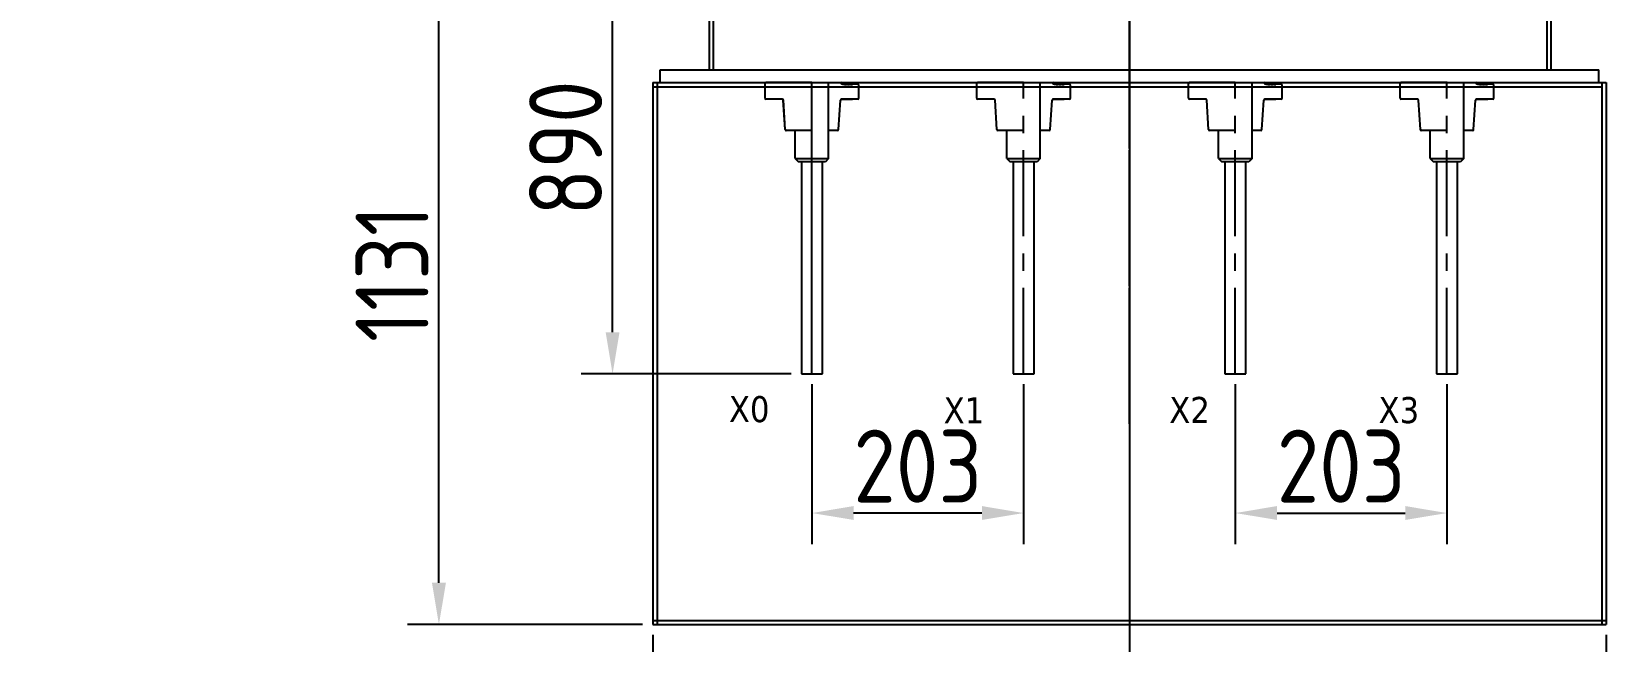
# Model space of a CAD drawing. Header units: millimetres. Extents: x 198976 to 421125, y -418833 to -203687.
# Drawn here: x 218013 to 219525, y -210488 to -209902 of the extents above; entities that cross this region are included whole.
import ezdxf

# ---------------------------------------------------------------- set-up
doc = ezdxf.new("R2010")
doc.units = ezdxf.units.MM
doc.header["$LTSCALE"] = 13
doc.linetypes.add('CENTERX2', pattern=[101.6, 63.5, -12.7, 12.7, -12.7])
doc.linetypes.add('HIDDEN', pattern=[9.525, 6.35, -3.175])
for name, color, linetype in [('1', 4, 'Continuous'), ('4', 2, 'HIDDEN'), ('粗实线', 4, 'Continuous')]:
    doc.layers.add(name, color=color, linetype=linetype)
doc.layers.add('标注、文本', color=3, linetype='Continuous', lineweight=25)
doc.styles.get("Standard").update_dxf_attribs({"font": 'gbenor.shx', "bigfont": 'gbcbig.shx'})
doc.styles.add('Tahoma$001', font='tahoma.ttf', dxfattribs={"height": 2.159784})
doc.dimstyles.new('1-15', dxfattribs={"dimscale": 20, "dimtxt": 3.5, "dimasz": 2, "dimexe": 1.5, "dimexo": 0.5, "dimgap": 0.5, "dimtad": 1, "dimtoh": 1, "dimdec": 1, "dimdsep": 46, "dimtxsty": 'Standard', "dimcen": 2.5, "dimclrd": 3, "dimclre": 3, "dimclrt": 3, "dimadec": 0, "dimazin": 2, "dimtfac": 1, "dimtdec": 1, "dimtmove": 0, "dimatfit": 2, "dimfxl": 1, "dimarcsym": 0})

# ---------------------------------------------------------------- blocks, each defined once
blk = doc.blocks.new('*D822')
at = {"layer": 'Defpoints', "color": 0, "transparency": 16777216}
for p in [(218569.8, -209340.2), (218751, -209340.2), (218751, -210230.8)]:
    blk.add_point(p, dxfattribs=at)
at = {"layer": '标注、文本', "color": 3, "lineweight": -2, "transparency": 16777216}
for p, q in [((218741, -209340.2), (218539.8, -209340.2)), ((218569.8, -210190.8), (218569.8, -209380.2)), ((218741, -210230.8), (218539.8, -210230.8))]:
    blk.add_line(p, q, dxfattribs=at)
at = {"layer": '标注、文本', "color": 3, "transparency": 16777216}
for points in [[(218563.2, -209380.2), (218576.5, -209380.2), (218569.8, -209340.2)], [(218563.2, -210190.8), (218576.5, -210190.8), (218569.8, -210230.8)]]:
    blk.add_solid(points, dxfattribs=at)
at = {"layer": '标注、文本', "color": 3, "transparency": 16777216, "insert": (218524.8, -210014.1), "char_height": 70, "attachment_point": 5, "rotation": 90}
blk.add_mtext('890', dxfattribs=at)
blk = doc.blocks.new('*D823')
at = {"layer": 'Defpoints', "color": 0, "transparency": 16777216}
for p in [(218403.3, -209340.2), (218608.5, -209340.2), (218608.5, -210471.2)]:
    blk.add_point(p, dxfattribs=at)
at = {"layer": '标注、文本', "color": 3, "lineweight": -2, "transparency": 16777216}
for p, q in [((218598.5, -209340.2), (218373.3, -209340.2)), ((218403.3, -210431.2), (218403.3, -209380.2)), ((218598.5, -210471.2), (218373.3, -210471.2))]:
    blk.add_line(p, q, dxfattribs=at)
at = {"layer": '标注、文本', "color": 3, "transparency": 16777216}
for points in [[(218396.6, -209380.2), (218410, -209380.2), (218403.3, -209340.2)], [(218396.6, -210431.2), (218410, -210431.2), (218403.3, -210471.2)]]:
    blk.add_solid(points, dxfattribs=at)
at = {"layer": '标注、文本', "color": 3, "transparency": 16777216, "insert": (218358.3, -210134.5), "char_height": 70, "attachment_point": 5, "rotation": 90}
blk.add_mtext('1131', dxfattribs=at)
blk = doc.blocks.new('*D824')
at = {"layer": 'Defpoints', "color": 0, "transparency": 16777216}
for p in [(219065.5, -209605.2), (217229.5, -209620.2), (219065.5, -210655)]:
    blk.add_point(p, dxfattribs=at)
at = {"layer": '标注、文本', "color": 3, "lineweight": -2, "transparency": 16777216}
for p, q in [((219065.5, -209615.2), (219065.5, -210685)), ((217229.5, -209630.2), (217229.5, -210685)), ((217269.5, -210655), (219025.5, -210655))]:
    blk.add_line(p, q, dxfattribs=at)
at = {"layer": '标注、文本', "color": 3, "transparency": 16777216}
for points in [[(217269.5, -210648.3), (217269.5, -210661.7), (217229.5, -210655)], [(219025.5, -210648.3), (219025.5, -210661.7), (219065.5, -210655)]]:
    blk.add_solid(points, dxfattribs=at)
at = {"layer": '标注、文本', "color": 3, "transparency": 16777216, "insert": (218147.5, -210610), "char_height": 70, "attachment_point": 5}
blk.add_mtext('1836', dxfattribs=at)
blk = doc.blocks.new('*D825')
at = {"layer": 'Defpoints', "color": 0, "transparency": 16777216}
for p in [(217229.5, -209620.2), (220351.5, -209620.2), (220351.5, -210833.2)]:
    blk.add_point(p, dxfattribs=at)
at = {"layer": '标注、文本', "color": 3, "lineweight": -2, "transparency": 16777216}
for p, q in [((217229.5, -209630.2), (217229.5, -210863.2)), ((220351.5, -209630.2), (220351.5, -210863.2)), ((217269.5, -210833.2), (220311.5, -210833.2))]:
    blk.add_line(p, q, dxfattribs=at)
at = {"layer": '标注、文本', "color": 3, "transparency": 16777216}
for points in [[(217269.5, -210826.5), (217269.5, -210839.8), (217229.5, -210833.2)], [(220311.5, -210826.5), (220311.5, -210839.8), (220351.5, -210833.2)]]:
    blk.add_solid(points, dxfattribs=at)
at = {"layer": '标注、文本', "color": 3, "transparency": 16777216, "insert": (218790.5, -210788.2), "char_height": 70, "attachment_point": 5}
blk.add_mtext('3122', dxfattribs=at)
blk = doc.blocks.new('*D828')
at = {"layer": 'Defpoints', "color": 0, "transparency": 16777216}
for p in [(218608.5, -210471.2), (219522.5, -210471.2), (219522.5, -210583.3)]:
    blk.add_point(p, dxfattribs=at)
at = {"layer": '标注、文本', "color": 3, "lineweight": -2, "transparency": 16777216}
for p, q in [((218608.5, -210481.2), (218608.5, -210613.3)), ((219522.5, -210481.2), (219522.5, -210613.3)), ((218648.5, -210583.3), (219482.5, -210583.3))]:
    blk.add_line(p, q, dxfattribs=at)
at = {"layer": '标注、文本', "color": 3, "transparency": 16777216}
for points in [[(218648.5, -210576.6), (218648.5, -210589.9), (218608.5, -210583.3)], [(219482.5, -210576.6), (219482.5, -210589.9), (219522.5, -210583.3)]]:
    blk.add_solid(points, dxfattribs=at)
at = {"layer": '标注、文本', "color": 3, "transparency": 16777216, "insert": (219065.5, -210538.3), "char_height": 70, "attachment_point": 5}
blk.add_mtext('914', dxfattribs=at)
blk = doc.blocks.new('*D829')
at = {"layer": 'Defpoints', "color": 0, "transparency": 16777216}
for p in [(218761, -210230.8), (218964, -210230.8), (218761, -210364.3)]:
    blk.add_point(p, dxfattribs=at)
at = {"layer": '标注、文本', "color": 3, "lineweight": -2, "transparency": 16777216}
for p, q in [((218761, -210240.8), (218761, -210394.3)), ((218964, -210240.8), (218964, -210394.3)), ((218924, -210364.3), (218801, -210364.3))]:
    blk.add_line(p, q, dxfattribs=at)
at = {"layer": '标注、文本', "color": 3, "transparency": 16777216}
for points in [[(218801, -210357.6), (218801, -210370.9), (218761, -210364.3)], [(218924, -210357.6), (218924, -210370.9), (218964, -210364.3)]]:
    blk.add_solid(points, dxfattribs=at)
at = {"layer": '标注、文本', "color": 3, "transparency": 16777216, "insert": (218862.5, -210319.3), "char_height": 70, "attachment_point": 5}
blk.add_mtext('203', dxfattribs=at)
blk = doc.blocks.new('*D831')
at = {"layer": 'Defpoints', "color": 0, "transparency": 16777216}
for p in [(219167, -210230.8), (219370, -210230.8), (219370, -210364.3)]:
    blk.add_point(p, dxfattribs=at)
at = {"layer": '标注、文本', "color": 3, "lineweight": -2, "transparency": 16777216}
for p, q in [((219167, -210240.8), (219167, -210394.3)), ((219370, -210240.8), (219370, -210394.3)), ((219207, -210364.3), (219330, -210364.3))]:
    blk.add_line(p, q, dxfattribs=at)
at = {"layer": '标注、文本', "color": 3, "transparency": 16777216}
for points in [[(219207, -210357.6), (219207, -210370.9), (219167, -210364.3)], [(219330, -210357.6), (219330, -210370.9), (219370, -210364.3)]]:
    blk.add_solid(points, dxfattribs=at)
at = {"layer": '标注、文本', "color": 3, "transparency": 16777216, "insert": (219268.5, -210319.3), "char_height": 70, "attachment_point": 5}
blk.add_mtext('203', dxfattribs=at)

msp = doc.modelspace()

# ---------------------------------------------------------------- linework, layer by layer
at = {"layer": '1', "color": 1, "linetype": 'CENTERX2', "lineweight": -3, "ltscale": 0.1}
for p, q in [((219065.49, -210278.85), (219065.49, -208371.61)), ((219065.49, -210230.83), (219065.49, -209823.19)), ((218761, -210230.83), (218761, -209951.23)), ((218964, -210230.83), (218964, -209951.23)), ((219167, -210230.83), (219167, -209951.23)), ((219370, -210230.83), (219370, -209951.23))]:
    msp.add_line(p, q, dxfattribs=at)
at = {"layer": '4', "color": 1}
msp.add_line((218761.01, -210148.23), (218761.01, -209951.23), dxfattribs=at)
at = {"layer": '标注、文本'}
for p, q in [((218662.62, -209939.23), (218662.62, -209851.23)), ((218666.62, -209939.23), (218666.62, -209851.23)), ((219465.99, -209939.23), (219465.99, -209851.23)), ((219469.99, -209939.23), (219469.99, -209851.23)), ((218615.49, -209939.23), (219515.49, -209939.23)), ((218615.49, -209951.23), (218615.49, -209939.23)), ((219515.49, -209951.23), (219515.49, -209939.23)), ((218608.49, -209951.23), (219522.49, -209951.23)), ((218608.49, -209951.23), (218608.49, -210471.23)), ((218608.49, -209955.23), (219518.49, -209955.23)), ((218612.49, -209951.23), (218612.49, -210471.23)), ((219518.49, -209951.23), (219518.49, -210471.23)), ((219522.49, -209951.23), (219522.49, -210471.23)), ((218608.49, -210467.23), (219522.49, -210467.23)), ((218608.49, -210471.23), (219522.49, -210471.23))]:
    msp.add_line(p, q, dxfattribs=at)
at = {"layer": '粗实线'}
for p, q in [((218715.99, -209966.23), (218715.99, -209952.23)), ((218760.99, -209951.23), (218716.99, -209951.23)), ((218761, -209951.23), (218721, -209951.23)), ((218761.01, -209951.23), (218721.01, -209951.23)), ((218777.01, -210024.23), (218777.01, -209951.23)), ((218790.49, -209952.73), (218792.25, -209952.73)), ((218792.25, -209952.73), (218792.25, -209953.28)), ((218792.25, -209953.28), (218794.2, -209953.28)), ((218794.2, -209953.28), (218794.2, -209952.73)), ((218794.2, -209952.73), (218795.15, -209952.73)), ((218795.15, -209952.73), (218795.15, -209953.28)), ((218795.15, -209952.73), (218795.15, -209953.28)), ((218795.15, -209953.28), (218797.09, -209953.28)), ((218797.09, -209953.28), (218797.09, -209952.73)), ((218797.09, -209952.73), (218798.04, -209952.73)), ((218798.04, -209952.73), (218798.04, -209953.28)), ((218798.04, -209952.73), (218798.04, -209953.28)), ((218798.04, -209953.28), (218799.98, -209953.28)), ((218804.99, -209952.71), (218799.98, -209952.73)), ((218799.98, -209953.28), (218799.98, -209952.73)), ((218805.99, -209966.23), (218805.99, -209953.71)), ((218918.99, -209966.23), (218918.99, -209952.23)), ((218963.99, -209951.23), (218919.99, -209951.23)), ((218964, -209951.23), (218924, -209951.23)), ((218964.01, -209951.23), (218924.01, -209951.23)), ((218980.01, -210024.23), (218980.01, -209951.23)), ((218993.49, -209952.73), (218995.25, -209952.73)), ((218995.25, -209952.73), (218995.25, -209953.28)), ((218995.25, -209953.28), (218997.2, -209953.28)), ((218997.2, -209953.28), (218997.2, -209952.73)), ((218997.2, -209952.73), (218998.15, -209952.73)), ((218998.15, -209952.73), (218998.15, -209953.28)), ((218998.15, -209952.73), (218998.15, -209953.28)), ((218998.15, -209953.28), (219000.09, -209953.28)), ((219000.09, -209953.28), (219000.09, -209952.73)), ((219000.09, -209952.73), (219001.04, -209952.73)), ((219001.04, -209952.73), (219001.04, -209953.28)), ((219001.04, -209952.73), (219001.04, -209953.28)), ((219001.04, -209953.28), (219002.98, -209953.28)), ((219007.99, -209952.71), (219002.98, -209952.73)), ((219002.98, -209953.28), (219002.98, -209952.73)), ((219008.99, -209966.23), (219008.99, -209953.71)), ((219121.99, -209966.23), (219121.99, -209952.23)), ((219166.99, -209951.23), (219122.99, -209951.23)), ((219167, -209951.23), (219127, -209951.23)), ((219167.01, -209951.23), (219127.01, -209951.23)), ((219183.01, -210024.23), (219183.01, -209951.23)), ((219196.49, -209952.73), (219198.25, -209952.73)), ((219198.25, -209952.73), (219198.25, -209953.28)), ((219198.25, -209953.28), (219200.2, -209953.28)), ((219200.2, -209953.28), (219200.2, -209952.73)), ((219200.2, -209952.73), (219201.15, -209952.73)), ((219201.15, -209952.73), (219201.15, -209953.28)), ((219201.15, -209952.73), (219201.15, -209953.28)), ((219201.15, -209953.28), (219203.09, -209953.28)), ((219203.09, -209953.28), (219203.09, -209952.73)), ((219203.09, -209952.73), (219204.04, -209952.73)), ((219204.04, -209952.73), (219204.04, -209953.28)), ((219204.04, -209952.73), (219204.04, -209953.28)), ((219204.04, -209953.28), (219205.98, -209953.28)), ((219210.99, -209952.71), (219205.98, -209952.73)), ((219205.98, -209953.28), (219205.98, -209952.73)), ((219211.99, -209966.23), (219211.99, -209953.71)), ((219324.99, -209966.23), (219324.99, -209952.23)), ((219369.99, -209951.23), (219325.99, -209951.23)), ((219370, -209951.23), (219330, -209951.23)), ((219370.01, -209951.23), (219330.01, -209951.23)), ((219386.01, -210024.23), (219386.01, -209951.23)), ((219399.49, -209952.73), (219401.25, -209952.73)), ((219401.25, -209952.73), (219401.25, -209953.28)), ((219401.25, -209953.28), (219403.2, -209953.28)), ((219403.2, -209953.28), (219403.2, -209952.73)), ((219403.2, -209952.73), (219404.15, -209952.73)), ((219404.15, -209952.73), (219404.15, -209953.28)), ((219404.15, -209952.73), (219404.15, -209953.28)), ((219404.15, -209953.28), (219406.09, -209953.28)), ((219406.09, -209953.28), (219406.09, -209952.73)), ((219406.09, -209952.73), (219407.04, -209952.73)), ((219407.04, -209952.73), (219407.04, -209953.28)), ((219407.04, -209952.73), (219407.04, -209953.28)), ((219407.04, -209953.28), (219408.98, -209953.28)), ((219413.99, -209952.71), (219408.98, -209952.73)), ((219408.98, -209953.28), (219408.98, -209952.73)), ((219414.99, -209966.23), (219414.99, -209953.71)), ((218732.56, -209967.23), (218716.99, -209967.23)), ((218732.56, -209967.23), (218722, -209967.23)), ((218732.58, -209967.23), (218722.01, -209967.23)), ((218735.44, -209996.29), (218733.56, -209968.16)), ((218735.45, -209996.29), (218733.57, -209968.16)), ((218786.56, -209996.29), (218788.44, -209968.16)), ((218786.57, -209996.29), (218788.45, -209968.16)), ((218789.43, -209967.23), (218800, -209967.23)), ((218804.99, -209967.23), (218789.43, -209967.23)), ((218789.45, -209967.23), (218800.01, -209967.23)), ((218935.56, -209967.23), (218919.99, -209967.23)), ((218935.56, -209967.23), (218925, -209967.23)), ((218935.58, -209967.23), (218925.01, -209967.23)), ((218938.44, -209996.29), (218936.56, -209968.16)), ((218938.45, -209996.29), (218936.57, -209968.16)), ((218989.56, -209996.29), (218991.44, -209968.16)), ((218989.57, -209996.29), (218991.45, -209968.16)), ((218992.43, -209967.23), (219003, -209967.23)), ((219007.99, -209967.23), (218992.43, -209967.23)), ((218992.45, -209967.23), (219003.01, -209967.23)), ((219138.56, -209967.23), (219122.99, -209967.23)), ((219138.56, -209967.23), (219128, -209967.23)), ((219138.58, -209967.23), (219128.01, -209967.23)), ((219141.44, -209996.29), (219139.56, -209968.16)), ((219141.45, -209996.29), (219139.57, -209968.16)), ((219192.56, -209996.29), (219194.44, -209968.16)), ((219192.57, -209996.29), (219194.45, -209968.16)), ((219195.43, -209967.23), (219206, -209967.23)), ((219210.99, -209967.23), (219195.43, -209967.23)), ((219195.45, -209967.23), (219206.01, -209967.23)), ((219341.56, -209967.23), (219325.99, -209967.23)), ((219341.56, -209967.23), (219331, -209967.23)), ((219341.58, -209967.23), (219331.01, -209967.23)), ((219344.44, -209996.29), (219342.56, -209968.16)), ((219344.45, -209996.29), (219342.57, -209968.16)), ((219395.56, -209996.29), (219397.44, -209968.16)), ((219395.57, -209996.29), (219397.45, -209968.16)), ((219398.43, -209967.23), (219409, -209967.23)), ((219413.99, -209967.23), (219398.43, -209967.23)), ((219398.45, -209967.23), (219409.01, -209967.23)), ((218761, -209997.23), (218736.43, -209997.23)), ((218761.01, -209997.23), (218736.45, -209997.23)), ((218745.01, -210024.23), (218745.01, -209997.23)), ((218785.56, -209997.23), (218777, -209997.23)), ((218785.58, -209997.23), (218777.01, -209997.23)), ((218964, -209997.23), (218939.43, -209997.23)), ((218964.01, -209997.23), (218939.45, -209997.23)), ((218948.01, -210024.23), (218948.01, -209997.23)), ((218988.56, -209997.23), (218980, -209997.23)), ((218988.58, -209997.23), (218980.01, -209997.23)), ((219167, -209997.23), (219142.43, -209997.23)), ((219167.01, -209997.23), (219142.45, -209997.23)), ((219151.01, -210024.23), (219151.01, -209997.23)), ((219191.56, -209997.23), (219183, -209997.23)), ((219191.58, -209997.23), (219183.01, -209997.23)), ((219370, -209997.23), (219345.43, -209997.23)), ((219370.01, -209997.23), (219345.45, -209997.23)), ((219354.01, -210024.23), (219354.01, -209997.23)), ((219394.56, -209997.23), (219386, -209997.23)), ((219394.58, -209997.23), (219386.01, -209997.23)), ((218745.01, -210024.23), (218748.01, -210027.23)), ((218745.01, -210024.23), (218777.01, -210024.23)), ((218745.02, -210024.23), (218748.02, -210027.23)), ((218745.02, -210024.23), (218777.02, -210024.23)), ((218774.01, -210027.23), (218748.01, -210027.23)), ((218774.02, -210027.23), (218748.02, -210027.23)), ((218751.01, -210027.23), (218750.99, -210230.83)), ((218770.98, -210230.83), (218771.01, -210027.23)), ((218777.01, -210024.23), (218774.01, -210027.23)), ((218777.02, -210024.23), (218774.02, -210027.23)), ((218948.01, -210024.23), (218951.01, -210027.23)), ((218948.01, -210024.23), (218980.01, -210024.23)), ((218948.02, -210024.23), (218951.02, -210027.23)), ((218948.02, -210024.23), (218980.02, -210024.23)), ((218977.01, -210027.23), (218951.01, -210027.23)), ((218977.02, -210027.23), (218951.02, -210027.23)), ((218954.01, -210027.23), (218953.99, -210230.83)), ((218973.98, -210230.83), (218974.01, -210027.23)), ((218980.01, -210024.23), (218977.01, -210027.23)), ((218980.02, -210024.23), (218977.02, -210027.23)), ((219151.01, -210024.23), (219154.01, -210027.23)), ((219151.01, -210024.23), (219183.01, -210024.23)), ((219151.02, -210024.23), (219154.02, -210027.23)), ((219151.02, -210024.23), (219183.02, -210024.23)), ((219180.01, -210027.23), (219154.01, -210027.23)), ((219180.02, -210027.23), (219154.02, -210027.23)), ((219157.01, -210027.23), (219156.99, -210230.83)), ((219176.98, -210230.83), (219177.01, -210027.23)), ((219183.01, -210024.23), (219180.01, -210027.23)), ((219183.02, -210024.23), (219180.02, -210027.23)), ((219354.01, -210024.23), (219357.01, -210027.23)), ((219354.01, -210024.23), (219386.01, -210024.23)), ((219354.02, -210024.23), (219357.02, -210027.23)), ((219354.02, -210024.23), (219386.02, -210024.23)), ((219383.01, -210027.23), (219357.01, -210027.23)), ((219383.02, -210027.23), (219357.02, -210027.23)), ((219360.01, -210027.23), (219359.99, -210230.83)), ((219379.98, -210230.83), (219380.01, -210027.23)), ((219386.01, -210024.23), (219383.01, -210027.23)), ((219386.02, -210024.23), (219383.02, -210027.23)), ((218750.99, -210230.83), (218770.99, -210230.83)), ((218750.99, -210230.83), (218770.99, -210230.83)), ((218953.99, -210230.83), (218973.99, -210230.83)), ((218953.99, -210230.83), (218973.99, -210230.83)), ((219156.99, -210230.83), (219176.99, -210230.83)), ((219156.99, -210230.83), (219176.99, -210230.83)), ((219359.99, -210230.83), (219379.99, -210230.83)), ((219359.99, -210230.83), (219379.99, -210230.83))]:
    msp.add_line(p, q, dxfattribs=at)
for centre, radius, start, end in [((218716.99, -209952.23), 1, 90, 180), ((218790.49, -209950.73), 2, 180, 270), ((218790.49, -209950.73), 2, 180, 270), ((218804.99, -209953.71), 1, 0, 90), ((218919.99, -209952.23), 1, 90, 180), ((218993.49, -209950.73), 2, 180, 270), ((218993.49, -209950.73), 2, 180, 270), ((219007.99, -209953.71), 1, 0, 90), ((219122.99, -209952.23), 1, 90, 180), ((219196.49, -209950.73), 2, 180, 270), ((219196.49, -209950.73), 2, 180, 270), ((219210.99, -209953.71), 1, 0, 90), ((219325.99, -209952.23), 1, 90, 180), ((219399.49, -209950.73), 2, 180, 270), ((219399.49, -209950.73), 2, 180, 270), ((219413.99, -209953.71), 1, 0, 90), ((218716.99, -209966.23), 1, 180, 270), ((218732.56, -209968.23), 1, 3.81407, 90), ((218732.56, -209968.23), 1, 3.81407, 90), ((218732.58, -209968.23), 1, 3.81407, 90), ((218789.43, -209968.23), 1, 90, 176.18593), ((218789.43, -209968.23), 1, 90, 176.18593), ((218789.45, -209968.23), 1, 90, 176.18593), ((218804.99, -209966.23), 1, 270, 0), ((218919.99, -209966.23), 1, 180, 270), ((218935.56, -209968.23), 1, 3.81407, 90), ((218935.56, -209968.23), 1, 3.81407, 90), ((218935.58, -209968.23), 1, 3.81407, 90), ((218992.43, -209968.23), 1, 90, 176.18593), ((218992.43, -209968.23), 1, 90, 176.18593), ((218992.45, -209968.23), 1, 90, 176.18593), ((219007.99, -209966.23), 1, 270, 0), ((219122.99, -209966.23), 1, 180, 270), ((219138.56, -209968.23), 1, 3.81407, 90), ((219138.56, -209968.23), 1, 3.81407, 90), ((219138.58, -209968.23), 1, 3.81407, 90), ((219195.43, -209968.23), 1, 90, 176.18593), ((219195.43, -209968.23), 1, 90, 176.18593), ((219195.45, -209968.23), 1, 90, 176.18593), ((219210.99, -209966.23), 1, 270, 0), ((219325.99, -209966.23), 1, 180, 270), ((219341.56, -209968.23), 1, 3.81407, 90), ((219341.56, -209968.23), 1, 3.81407, 90), ((219341.58, -209968.23), 1, 3.81407, 90), ((219398.43, -209968.23), 1, 90, 176.18593), ((219398.43, -209968.23), 1, 90, 176.18593), ((219398.45, -209968.23), 1, 90, 176.18593), ((219413.99, -209966.23), 1, 270, 0), ((218736.43, -209996.23), 1, 183.81407, 270), ((218736.45, -209996.23), 1, 183.81407, 270), ((218785.56, -209996.23), 1, 270, 356.18593), ((218785.58, -209996.23), 1, 270, 356.18593), ((218939.43, -209996.23), 1, 183.81407, 270), ((218939.45, -209996.23), 1, 183.81407, 270), ((218988.56, -209996.23), 1, 270, 356.18593), ((218988.58, -209996.23), 1, 270, 356.18593), ((219142.43, -209996.23), 1, 183.81407, 270), ((219142.45, -209996.23), 1, 183.81407, 270), ((219191.56, -209996.23), 1, 270, 356.18593), ((219191.58, -209996.23), 1, 270, 356.18593), ((219345.43, -209996.23), 1, 183.81407, 270), ((219345.45, -209996.23), 1, 183.81407, 270), ((219394.56, -209996.23), 1, 270, 356.18593), ((219394.58, -209996.23), 1, 270, 356.18593)]:
    msp.add_arc(centre, radius, start, end, dxfattribs=at)

# ---------------------------------------------------------------- texts
at = {"layer": '标注、文本', "style": 'Tahoma$001'}
for s, p in [('X0', (218681.36, -210277.09)), ('X1', (218887.3, -210278.27)), ('X2', (219103.63, -210277.89)), ('X3', (219304.32, -210278.03))]:
    msp.add_text(s, height=25, dxfattribs=at).set_placement(p)

# ---------------------------------------------------------------- dimensions: what is measured, and where the dimension line sits
at = {"layer": '标注、文本'}
dim = msp.add_linear_dim(base=(218403.3, -209340.23), p1=(218608.49, -210471.23), p2=(218608.49, -209340.23), angle=90, dimstyle='1-15', dxfattribs=at)
dim.commit()
dim.dimension.update_dxf_attribs({"geometry": '*D823', "text_midpoint": (218403.3, -210134.46), "dimtype": 160})
dim = msp.add_linear_dim(base=(218569.84, -209340.23), p1=(218750.99, -210230.83), p2=(218750.99, -209340.23), angle=90, text='890', dimstyle='1-15', dxfattribs=at)
dim.commit()
dim.dimension.update_dxf_attribs({"geometry": '*D822', "text_midpoint": (218569.84, -210014.1), "dimtype": 160})
for base, p1, p2, picture, middle in [((219065.49, -210655.01), (217229.51, -209620.23), (219065.49, -209605.23), '*D824', (218147.5, -210610.01)), ((220351.49, -210833.17), (217229.51, -209620.23), (220351.49, -209620.23), '*D825', (218790.5, -210788.17)), ((219369.99, -210364.26), (219167, -210230.83), (219369.99, -210230.83), '*D831', (219268.5, -210319.26)), ((219522.49, -210583.27), (218608.49, -210471.23), (219522.49, -210471.23), '*D828', (219065.49, -210538.27))]:
    dim = msp.add_linear_dim(base=base, p1=p1, p2=p2, dimstyle='1-15', dxfattribs=at)
    dim.commit()
    dim.dimension.update_dxf_attribs({"geometry": picture, "text_midpoint": middle})
dim = msp.add_aligned_dim(p1=(218964, -210230.83), p2=(218760.99, -210230.83), distance=133.43, dimstyle='1-15', dxfattribs=at)
dim.commit()
dim.dimension.update_dxf_attribs({"geometry": '*D829', "text_midpoint": (218862.5, -210319.26)})

doc.saveas('drawing.dxf')
